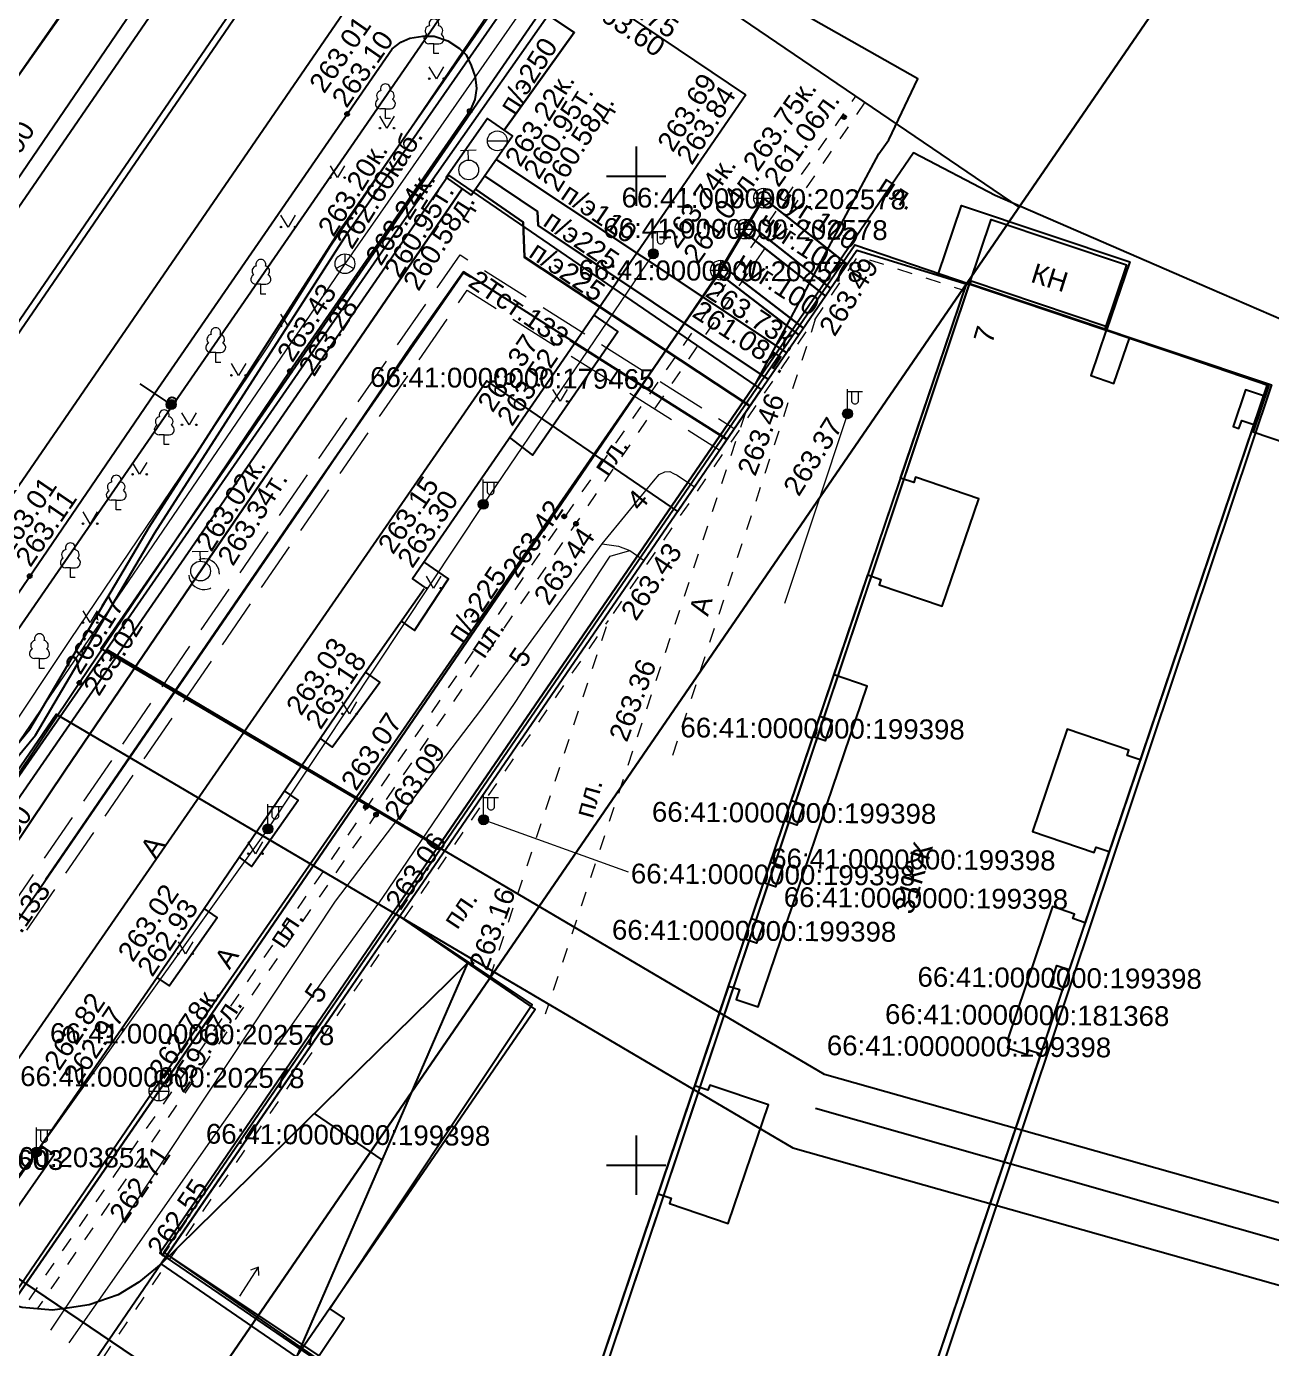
# Model space of a CAD drawing. Header units: metres. Extents: x -1448899 to 1563798, y -293564 to 398817.
# Drawn here: x 40669.2 to 40732.1, y 36790.7 to 36857.6 of the extents above; entities that cross this region are included whole.
import ezdxf
from ezdxf.enums import TextEntityAlignment as Align

# ---------------------------------------------------------------- set-up
doc = ezdxf.new("R2010")
doc.units = ezdxf.units.M
doc.set_wipeout_variables(frame=1)
doc.header["$PDMODE"] = 32
doc.header["$PDSIZE"] = 0.2
for name, pattern in [('atp_1.5x1', [2.5, 1.5, -1]), ('atp_1.5x1.5', [3, 1.5, -1.5]), ('atp_5x2', [7, 5, -2])]:
    doc.linetypes.add(name, pattern=pattern)
for name, color, linetype in [('C', 134, 'Continuous'), ('D', 1, 'Continuous'), ('LABELS', 254, 'Continuous'), ('P', 94, 'Continuous'), ('T', 1, 'Continuous'), ('Z', 30, 'Continuous'), ('Автодорожное хозяйство', 7, 'Continuous'), ('Водопроводы', 7, 'Continuous'), ('Газопроводы', 7, 'Continuous'), ('Гидротехнические объекты', 7, 'Continuous'), ('граница ск ЕКБ', 7, 'Continuous'), ('Здания и строения', 7, 'Continuous'), ('Кабели низкого напряжения', 7, 'Continuous'), ('Кабели связи', 7, 'Continuous'), ('кадастр', 7, 'Continuous'), ('Канализации', 7, 'Continuous'), ('Крышки колодцев', 7, 'Continuous'), ('Объекты электропередачи', 7, 'Continuous'), ('Отметка', 7, 'Continuous'), ('Пикет', 7, 'Continuous'), ('Растительность', 7, 'Continuous'), ('Сетка координат', 7, 'Continuous'), ('Теплосети', 7, 'Continuous'), ('Футляры и каналы', 7, 'Continuous')]:
    doc.layers.add(name, color=color, linetype=linetype)
doc.styles.get("Standard").update_dxf_attribs({"font": 'arial.ttf'})
doc.styles.add('Бм431', font='')
doc.styles.get('Бм431').set_extended_font_data('Bm431', italic=True)
doc.linetypes.add('atp_119_3', pattern='A,4,-2,[131,ltypeshp.shx,S=0.45,R=90,X=0.45,Y=-0.45],8,[131,ltypeshp.shx,S=0.45,R=-90,X=-0.45,Y=0.45],-2,4', length=20)
doc.linetypes.add('atp_122_k', pattern='A,2,-2,3,-0.6,["К",Бм431,S=2,R=0,X=-0.5,Y=-1],-2,4,-2,8,-2,8,-2,6', length=41.6)
doc.linetypes.add('atp_122_t', pattern='A,2,-2,3,-0.6,["Т",Бм431,S=2,R=0,X=0,Y=-1],-2.8,3,-2,8,-2,8,-2,6', length=41.4)
doc.linetypes.add('atp_122_v', pattern='A,2,-2,3,-0.6,["В",Бм431,S=2,R=0,X=-0.5,Y=-1],-2,4,-2,8,-2,8,-2,6', length=41.6)
doc.linetypes.add('atp_133_t', pattern='A,4,[133,ltypeshp.shx,S=0.12,R=0,X=-0.12,Y=0],0,[133,ltypeshp.shx,S=0.25,R=0,X=-0.25,Y=0],4,-2', length=10)

# ---------------------------------------------------------------- blocks, each defined once
blk = doc.blocks.new('A$C441d7248')
at = {"layer": 'граница ск ЕКБ', "color": 5, "lineweight": 30}
blk.add_lwpolyline([(216.791, 5.82), (307.271, 137.682), (92.911, 286.428), (0, 152.622), (216.791, 5.82)], dxfattribs=at)
blk = doc.blocks.new('atp_117v')
at = {"color": 0, "linetype": 'ByBlock', "lineweight": -2}
blk.add_line((-1, 0), (1, 0), dxfattribs=at)
blk.add_circle((0, 0), 1, dxfattribs=at)
blk = doc.blocks.new('atp_304')
at = {"color": 0, "linetype": 'ByBlock', "lineweight": -2}
for p, q in [((-0.8, 2), (0.8, 2)), ((0, 1), (0, 2))]:
    blk.add_line(p, q, dxfattribs=at)
blk.add_circle((0, 0), 1, dxfattribs=at)
blk = doc.blocks.new('atp_390a')
at = {"color": 0, "linetype": 'ByBlock', "lineweight": -2}
for points in [[(0, 0.99), (-0.51, 0.99)], [(0, 0.99), (0.51, 0.99)], [(0, 0), (0, 0.99)], [(0.5, 0), (0, 0)]]:
    blk.add_lwpolyline(points, dxfattribs=at)
for centre, start, end in [((-0.39, 2.32), 97.9406, 227.8197), ((0, 3), 90, 202.242), ((0, 3), 337.758, 90), ((0.39, 2.32), 312.1803, 82.0594), ((-0.51, 1.49), 115.6346, 270), ((0.51, 1.49), 270, 64.3654)]:
    blk.add_arc(centre, 0.5, start, end, dxfattribs=at)
blk = doc.blocks.new('atp_117kb')
at = {"color": 0, "linetype": 'ByBlock', "lineweight": -2}
for points in [[(-1, 0), (1, 0)], [(0, 1), (0, -1)]]:
    blk.add_lwpolyline(points, dxfattribs=at)
blk.add_circle((0, 0), 1, dxfattribs=at)
blk = doc.blocks.new('atp_107a')
at = {"linetype": 'ByBlock', "lineweight": -2}
h = blk.add_hatch(color=0, dxfattribs=at)
edge = h.paths.add_edge_path()
edge.add_arc((0, 0), 0.5, 0, 360)
at = {"color": 0, "linetype": 'ByBlock', "lineweight": -2}
blk.add_circle((0, 0), 0.5, dxfattribs=at)
blk = doc.blocks.new('atp_110')
at = {"color": 0, "linetype": 'ByBlock', "lineweight": -2}
for p, q in [((0, 0.5), (0, 2.5)), ((0, 2.25), (1.5, 2.25))]:
    blk.add_line(p, q, dxfattribs=at)
blk.add_lwpolyline([(0.4, 2.25), (0.4, 1.36, 1.040016), (1.1, 1.36), (1.1, 2.25)], format="xyb", dxfattribs=at)
blk = doc.blocks.new('atp_115c')
at = {"color": 0, "linetype": 'ByBlock', "lineweight": -2}
for points in [[(3.29, -0.5), (4, 0), (3.29, 0.5)], [(0.5, 0), (4, 0)]]:
    blk.add_lwpolyline(points, dxfattribs=at)
blk = doc.blocks.new('atp_416')
at = {"color": 0, "linetype": 'ByBlock', "lineweight": -2}
blk.add_lwpolyline([(0.72, 1.2), (0, 0), (-0.72, 1.2)], dxfattribs=at)
for centre in [(-0.72, 0), (0.72, 0)]:
    blk.add_circle(centre, 0.075, dxfattribs=at)
blk = doc.blocks.new('atp_117sv')
at = {"color": 0, "linetype": 'ByBlock', "lineweight": -2}
for points in [[(0, 1), (0, 0)], [(0, 0), (-0.87, -0.5)], [(0.87, -0.5), (0, 0)]]:
    blk.add_lwpolyline(points, dxfattribs=at)
blk.add_circle((0, 0), 1, dxfattribs=at)
blk = doc.blocks.new('A$C0BB7152E')
at = {"layer": 'C', "linetype": 'Continuous'}
blk.add_lwpolyline([(1532977.17, 387248.5), (1532989.97, 387267.52), (1533001.04, 387282.35), (1533010.15, 387296.5), (1533022.12, 387314.27), (1533032.71, 387330.02), (1533041.67, 387343.87), (1533043.84, 387347.18), (1533052.81, 387360.85), (1533073.87, 387392.13), (1533084.99, 387408.63), (1533106.37, 387394.23), (1533097.45, 387380.76), (1533085.37, 387363.26), (1533071.71, 387343.18), (1533064.43, 387332.52), (1533041.7, 387298.63), (1533019.18, 387265.38), (1533010.93, 387252.7), (1532997.5, 387233.84), (1532985.41, 387215.54), (1532977.39, 387203.63)], dxfattribs=at)
at = {"layer": 'D', "linetype": 'Continuous'}
for points in [[(1533094.85, 387300.89), (1533103.27, 387326.41), (1533103.81, 387326.24), (1533103.65, 387325.74), (1533104.77, 387325.37), (1533110.14, 387341.63), (1533108.47, 387342.19), (1533115, 387362.01), (1533113.57, 387362.47), (1533114.73, 387365.97), (1533123.25, 387363.18), (1533122.11, 387359.72), (1533130.25, 387357.03), (1533130.06, 387356.46), (1533129.15, 387356.76), (1533128.54, 387354.9), (1533128.83, 387354.8), (1533128.97, 387355.21), (1533129.59, 387355.01), (1533121.26, 387329.75), (1533120.64, 387329.96), (1533120.72, 387330.19), (1533119.6, 387330.56), (1533117.4, 387323.86), (1533117.52, 387323.82), (1533117.38, 387323.4), (1533118.37, 387323.07), (1533118.45, 387323.31), (1533119.07, 387323.1), (1533111.38, 387299.82)], [(1533092.79, 387300.47), (1533074.83, 387312.74), (1533109.35, 387363.93), (1533115.19, 387361.99), (1533115.25, 387362.17), (1533122.06, 387359.93), (1533122.01, 387359.75), (1533130.33, 387356.99), (1533129.55, 387354.64), (1533156.04, 387345.87), (1533154.44, 387338.59), (1533146.7, 387315.15), (1533145.76, 387315.46), (1533143.93, 387309.95), (1533144.87, 387309.65), (1533141.71, 387300.08)], [(1533096.15, 387304.84), (1533110.13, 387347.25), (1533110.8, 387347.03), (1533110.71, 387346.76), (1533113.91, 387345.71), (1533115.71, 387351.15), (1533112.5, 387352.21), (1533112.42, 387351.94), (1533111.75, 387352.16), (1533115.02, 387362.05), (1533122.08, 387359.72), (1533121.33, 387357.42), (1533122.5, 387357.03), (1533123.26, 387359.33), (1533130.25, 387357.03), (1533123.98, 387338.02), (1533123.32, 387338.23), (1533123.4, 387338.5), (1533120.27, 387339.54), (1533118.56, 387334.35), (1533121.69, 387333.31), (1533121.78, 387333.58), (1533122.44, 387333.36), (1533111.38, 387299.82)]]:
    blk.add_lwpolyline(points, dxfattribs=at)
for points in [[(1533096.15, 387304.84), (1533115.02, 387362.05), (1533130.25, 387357.03), (1533111.38, 387299.82)], [(1533096.15, 387304.84), (1533115.02, 387362.05), (1533122.08, 387359.72), (1533121.33, 387357.42), (1533122.5, 387357.03), (1533123.26, 387359.33), (1533130.25, 387357.03), (1533111.38, 387299.82), (1533104.39, 387302.12), (1533105.15, 387304.42), (1533103.98, 387304.81), (1533103.21, 387302.51)], [(1533096.15, 387304.84), (1533099.79, 387315.88), (1533100.45, 387315.66), (1533100.36, 387315.4), (1533103.34, 387314.41), (1533105.32, 387320.43), (1533102.35, 387321.4), (1533102.26, 387321.14), (1533101.59, 387321.36), (1533115.02, 387362.05), (1533122.08, 387359.72), (1533121.33, 387357.42), (1533122.5, 387357.03), (1533123.26, 387359.33), (1533130.25, 387357.03), (1533111.38, 387299.82), (1533104.39, 387302.12), (1533105.15, 387304.42), (1533103.98, 387304.81), (1533103.21, 387302.51)], [(1533107.43, 387339.05), (1533107.77, 387340.09), (1533108.39, 387339.89), (1533108.05, 387338.85)], [(1533106.02, 387334.78), (1533106.37, 387335.82), (1533106.99, 387335.61), (1533106.64, 387334.57)], [(1533104.98, 387331.64), (1533105.34, 387332.69), (1533105.95, 387332.49), (1533105.6, 387331.44)], [(1533082.72, 387307.55), (1533074.83, 387312.74), (1533086.42, 387329.93), (1533093.35, 387325.38), (1533083.23, 387309.94), (1533083.97, 387309.45)], [(1533104.05, 387328.79), (1533104.39, 387329.84), (1533105.01, 387329.63), (1533104.66, 387328.59)], [(1533119.51, 387326.53), (1533119.85, 387327.58), (1533120.47, 387327.38), (1533120.13, 387326.33)]]:
    blk.add_lwpolyline(points, close=True, dxfattribs=at)
at = {"layer": 'P', "linetype": 'Continuous'}
blk.add_lwpolyline([(1533106.27, 387375.8), (1533097.45, 387380.76), (1533085.37, 387363.26), (1533071.71, 387343.18), (1533088.55, 387333.37), (1533104.41, 387356.92), (1533110.53, 387368.54), (1533111.02, 387369.26), (1533112.47, 387372.36)], close=True, dxfattribs=at)
blk.add_lwpolyline([(1533141.29, 387298.77), (1533149.14, 387310.35), (1533154.58, 387318.38), (1533160.37, 387343.24), (1533160.56, 387344.33), (1533161.09, 387347.37), (1533162.06, 387350.21), (1533162.1, 387350.67), (1533160.61, 387351.02), (1533150.55, 387353.21), (1533142.92, 387354.39), (1533138.55, 387357.1), (1533127.29, 387361.87), (1533116.42, 387366.48), (1533112.28, 387368.61), (1533104.41, 387356.92), (1533088.55, 387333.37), (1533080.91, 387322.02), (1533074.63, 387312.69), (1533097.44, 387297.33)], dxfattribs=at)
at = {"layer": 'T', "linetype": 'Continuous'}
for points in [[(1533044.69, 387305.28), (1533063.43, 387333.06), (1533068.13, 387338.83), (1533074.08, 387349.1), (1533083.72, 387364.36), (1533103.29, 387393), (1533108.95, 387401.48), (1533112.84, 387408.27), (1533130.12, 387432.87), (1533153.36, 387466.73), (1533172.73, 387495.69), (1533178.21, 387505.13), (1533180.17, 387506.43), (1533180.86, 387507.24), (1533185.12, 387510.55), (1533191.8, 387514.03), (1533200.43, 387518.05), (1533204.51, 387517.83), (1533220.35, 387519.91)], [(1533044.42, 387305.59), (1533063.15, 387333.36), (1533067.85, 387339.13), (1533073.79, 387349.38), (1533083.44, 387364.65), (1533103.01, 387393.29), (1533108.66, 387401.76), (1533112.56, 387408.56), (1533129.83, 387433.17), (1533153.07, 387467.02), (1533172.44, 387495.98), (1533177.94, 387505.45), (1533179.92, 387506.77), (1533180.6, 387507.57), (1533184.9, 387510.91), (1533191.6, 387514.39), (1533200.32, 387518.48), (1533204.5, 387518.25), (1533220.28, 387520.32)], [(1533330.57, 387567.05), (1533274, 387556.26), (1533216.53, 387544.1), (1533193.93, 387536.43), (1533174.02, 387522.56), (1533148.19, 387484.78), (1533102.62, 387418.08), (1532923.45, 387153.07), (1532596.95, 386668.16), (1532501.82, 386525.68), (1532463.24, 386470.75), (1532364.18, 386323.11), (1532278.05, 386197.05), (1532195.94, 386075.2), (1532063.54, 385880.4), (1531928.37, 385674.27)], [(1531934.83, 385669.49), (1532071.49, 385875.31), (1532203.45, 386070.48), (1532286.31, 386192.02), (1532371.45, 386319.02), (1532470.86, 386466.5), (1532497.05, 386506.13), (1532602.58, 386664.36), (1532929.87, 387147.97), (1533109.5, 387414.14), (1533154.44, 387480.52), (1533178.92, 387517.57), (1533196.83, 387528.9), (1533218.91, 387532.64), (1533276.64, 387542.75), (1533333.71, 387553.63)], [(1532064.33, 385872.03), (1533175.95, 387529.37), (1533203.37, 387541.48)], [(1533216.73, 387532.26), (1533172.46, 387515.46), (1533167.14, 387509.68), (1533152.77, 387486.79), (1533098.63, 387406.47), (1533045.06, 387327.01), (1532998.78, 387258.35), (1532937.35, 387167.22), (1532873.99, 387071.58), (1532810.63, 386975.94), (1532667.81, 386765.52), (1532524.99, 386555.1), (1532479.89, 386488.38), (1532403.68, 386375.5), (1532346.97, 386290.94), (1532292.36, 386209.52), (1532231.58, 386118.89), (1532181.03, 386043.53), (1532122.68, 385957.78), (1533172.46, 387515.46)], [(1532765.03, 386934.85), (1532794.11, 386967.41), (1532818.17, 387003.22), (1532844.83, 387042.56), (1532871.41, 387081.94), (1532896.31, 387118.47), (1532921.55, 387156.25), (1532948, 387192.55), (1532970.65, 387229.72), (1532994.19, 387264.45), (1533016.33, 387297.19), (1533037.77, 387329.04), (1533061.42, 387364.03), (1533084.97, 387398.44)], [(1533047.61, 387281.3), (1533074.68, 387321.58), (1533102.58, 387362.57), (1533103.82, 387364.69), (1533104.73, 387366.24)], [(1533102.88, 387354.1), (1533089.59, 387362.41), (1533086.95, 387358.62), (1533081.97, 387351.15), (1533064.2, 387324.83), (1533066.54, 387323.26), (1533064.86, 387320.76), (1533062.45, 387322.36), (1533030.9, 387274.66), (1533034.14, 387272.58)], [(1533107.7, 387320.27), (1533135.52, 387312.59), (1533159.77, 387305.93), (1533208.96, 387302.56), (1533247.04, 387312.84)]]:
    blk.add_lwpolyline(points, dxfattribs=at)
for centre, radius in [((1533104.73, 387366.24), 0.35), ((1533103.82, 387364.69), 0.35), ((1533102.58, 387362.57), 0.35), ((1533074.9, 387355.77), 0.2), ((1533074.68, 387321.58), 0.35)]:
    blk.add_circle(centre, radius, dxfattribs=at)
at = {"layer": 'Z', "linetype": 'Continuous'}
for points in [[(1533629.25, 387271.12), (1533488.73, 387243.43), (1533276.59, 387203.68), (1533212.06, 387524.79), (1533163.69, 387514.22), (1533156.17, 387504.03), (1533113.34, 387440.8), (1533083.78, 387396.31), (1533061.92, 387364.84), (1533036.38, 387327.12), (1532999.24, 387270.14), (1532966.62, 387222.6), (1532935.02, 387175.25), (1532876.35, 387088.27), (1532845.03, 387039.54), (1532806.68, 386985.3), (1532776.71, 386941.1), (1532732.15, 386968.69), (1532710.35, 386937.6), (1532656.87, 386858.62), (1532725.1, 386809.85)], [(1533159.9, 387484.78), (1533145.86, 387463.6), (1533120.26, 387421.74), (1533095.98, 387386.6), (1533066.88, 387343.67), (1533041.9, 387306.5)], [(1533045.24, 387304.32), (1533069.17, 387339.9), (1533106.58, 387318.25), (1533135.33, 387310.37), (1533138.04, 387299.51)], [(1533159.86, 387307.64), (1533137.96, 387313.8), (1533108.14, 387321.97), (1533071.41, 387343.23), (1533099.28, 387384.34), (1533122.61, 387418.07), (1533155.49, 387401.3), (1533197.81, 387395.59), (1533198.35, 387399.55), (1533156.69, 387405.18), (1533124.77, 387421.45), (1533149.24, 387461.46), (1533163.3, 387482.68)]]:
    blk.add_lwpolyline(points, dxfattribs=at)
blk.add_lwpolyline([(1533088.78, 387367.3), (1533104.68, 387356.59), (1533100.51, 387350.38), (1533090.81, 387356.92), (1533036.1, 387276.41), (1533040.09, 387273.73), (1533036.01, 387267.4), (1533025.73, 387274.35)], close=True, dxfattribs=at)
at = {"layer": 'LABELS'}
for s, p in [('66:41:0000000:202578', (1533104.73, 387366.24)), ('66:41:0000000:202578', (1533103.82, 387364.69)), ('66:41:0000000:202578', (1533102.58, 387362.57)), ('66:41:0000000:179465', (1533092.09, 387357.065)), ('66:41:0000000:199398', (1533107.91, 387339.47)), ('66:41:0000000:199398', (1533106.505, 387335.195)), ('66:41:0000000:199398', (1533112.55, 387332.885)), ('66:41:0000000:199398', (1533105.465, 387332.065)), ('66:41:0000000:199398', (1533113.2, 387330.935)), ('66:41:0000000:199398', (1533113.2, 387330.935)), ('66:41:0000000:199398', (1533113.2, 387330.935)), ('66:41:0000000:199398', (1533113.2, 387330.935)), ('66:41:0000000:199398', (1533104.53, 387329.215)), ('66:41:0000000:199398', (1533119.99, 387326.955)), ('66:41:0000000:181368', (1533118.365, 387325.06)), ('66:41:0000000:202578', (1533076.17, 387323.77)), ('66:41:0000000:199398', (1533115.435, 387323.455)), ('66:41:0000000:202578', (1533074.68, 387321.58)), ('66:41:0000000:199398', (1533084.09, 387318.74)), ('66:41:0000000:203851', (1533066.89, 387317.495)), ('66:41-6.13603', (1533065.205, 387317.35))]:
    blk.add_text(s, height=1, dxfattribs=at).set_placement(p, align=Align.MIDDLE_CENTER)
blk = doc.blocks.new('A$C0ab4c2d5')
at = {"color": 0, "linetype": 'ByBlock', "lineweight": -2}
blk.add_line((215.364, 56.215), (213.798, 57.268), dxfattribs=at)
for points in [[(244.406, 71.876), (236.726, 77.064), (235.039, 78.531), (234.456, 79.288), (233.973, 80.36), (233.676, 81.362), (233.606, 82.561), (233.664, 83.447), (233.804, 84.035), (238.838, 91.524), (241.029, 94.828), (256.203, 117.691), (256.203, 117.691)], [(258.217, 66.193), (236.363, 81.073), (235.484, 81.676)], [(190.693, 21.867), (214.522, 56.781), (226.532, 74.205), (226.968, 74.545), (227.423, 74.738), (228.089, 74.847), (228.66, 74.833), (229.344, 74.6), (229.945, 74.218), (230.267, 73.897), (230.532, 73.359), (230.737, 72.787), (230.788, 72.196), (230.709, 71.639), (230.453, 71.056), (221.344, 57.868), (210.73, 42.146), (198.128, 23.314), (195.57, 20.189)], [(236.542, 5.114), (255.693, 62.243), (250.022, 64), (226.933, 30.361), (214.875, 12.805), (211.119, 7.315)], [(232.47, 54.542), (233.634, 53.66), (237.944, 59.905), (236.738, 60.735)], [(226.986, 45.255), (227.663, 44.789), (229.376, 47.399), (228.136, 48.254)], [(214.853, 12.772), (213.738, 11.841), (212.689, 11.207), (211.217, 10.688), (210.227, 10.552), (209.367, 10.433), (207.833, 10.562), (206.874, 10.822), (205.781, 11.261), (204.745, 11.843), (203.882, 12.528), (203.237, 13.279), (202.649, 14.284), (202.24, 15.288), (202.093, 16.3), (202.093, 17.346), (202.272, 18.618), (202.656, 19.516), (203.108, 20.295), (207.674, 17.128), (215.295, 28.192), (225.142, 42.621), (228.151, 46.92)], [(222.9, 39.337), (223.499, 38.888), (225.906, 42.186), (225.188, 42.688)], [(218.798, 33.325), (219.428, 32.854), (221.788, 36.21), (221.091, 36.686)], [(214.641, 27.243), (215.269, 26.82), (217.697, 30.271), (217.026, 30.729)], [(214.853, 12.772), (230.335, 27.976), (221.702, 8.068)], [(222.594, 20.374), (226.019, 18.022)]]:
    blk.add_lwpolyline(points)
for points in [[(230.532, 66.803), (232.621, 69.8), (231.352, 70.684), (229.263, 67.687)], [(255.719, 62.321), (256.807, 65.565), (263.643, 63.273), (262.556, 60.029)], [(236.542, 5.114), (255.719, 62.321), (270.975, 57.206), (251.798, 0)], [(214.853, 12.772), (226.91, 30.328), (233.76, 25.624), (221.702, 8.068)]]:
    blk.add_lwpolyline(points, close=True)
at = {"layer": 'Автодорожное хозяйство', "color": 7, "linetype": 'atp_1.5x1.5', "lineweight": 15, "ltscale": 0.5, "flags": 128}
for points in [[(231.462, 27.201), (237.469, 45.299), (244.368, 55.333), (250.081, 63.725), (255.355, 62.022)], [(247.937, 60.575), (240.606, 38.165)], [(244.368, 55.763), (239.632, 41.545), (234.267, 25.387)], [(211.903, 7.978), (215.052, 12.635), (227.11, 30.191), (237.469, 45.299)]]:
    blk.add_lwpolyline(points, dxfattribs=at)
at = {"layer": 'Водопроводы', "linetype": 'atp_122_v', "lineweight": 30, "ltscale": 0.5, "flags": 128}
for points in [[(231.782, 68.597), (246.477, 58.836)], [(231.208, 67.773), (233.876, 65.968), (233.907, 65.275), (245.55, 57.486)], [(197.197, 18.654), (210.021, 37.745), (217.275, 48.415), (230.07, 67.125)], [(230.74, 67.102), (233.153, 65.44), (233.22, 63.666), (244.62, 56.13)]]:
    blk.add_lwpolyline(points, dxfattribs=at)
at = {"layer": 'Газопроводы', "ltscale": 0.5}
blk.add_lwpolyline([(204.886, 11.764), (209.45, 18.294), (208.79, 18.748)], dxfattribs=at)
at = {"layer": 'Здания и строения', "color": 7, "linetype": 'atp_1.5x1', "lineweight": 15, "flags": 128}
blk.add_lwpolyline([(217.808, 47.633), (217.798, 47.765), (217.766, 47.892), (217.713, 48.012), (217.64, 48.122), (217.55, 48.218), (217.444, 48.297), (217.327, 48.357), (217.202, 48.396), (217.071, 48.414), (216.94, 48.41), (216.811, 48.383), (216.689, 48.335), (216.576, 48.267), (216.477, 48.181), (216.393, 48.079), (216.328, 47.964), (216.283, 47.841), (216.26, 47.711), (216.259, 47.58), (216.28, 47.45), (216.323, 47.325), (216.386, 47.21), (216.468, 47.107), (216.566, 47.019), (216.678, 46.949), (216.8, 46.899), (216.928, 46.871), (217.059, 46.864), (217.19, 46.88), (217.316, 46.917), (217.434, 46.976), (217.54, 47.053), (217.632, 47.147), (217.707, 47.256), (217.762, 47.375), (217.796, 47.502)], close=True, dxfattribs=at)
at = {"layer": 'Кабели низкого напряжения', "linetype": 'atp_119_3', "lineweight": 15, "ltscale": 0.5, "flags": 128}
for points in [[(239.731, 63.837), (231.135, 51.169), (220.254, 34.759), (208.564, 18.42), (199.419, 6.736)], [(249.55, 55.749), (246.363, 46.154)], [(209.275, 9.408), (213.489, 15.757), (217.136, 21.254), (223.672, 31.097), (231.019, 40.759), (237.141, 49.178), (239.736, 52.337), (240.028, 52.67), (240.318, 52.819), (240.567, 52.824), (240.761, 52.736), (240.944, 52.652), (241.82, 52.051)], [(210.214, 8.775), (223.201, 27.318), (226.035, 31.244), (232.782, 41.201), (237.025, 47.751), (237.545, 48.553), (238.538, 48.827), (239.265, 48.328)], [(237.141, 49.178), (237.979, 49.052), (238.538, 48.827)]]:
    blk.add_lwpolyline(points, dxfattribs=at)
at = {"layer": 'Кабели низкого напряжения', "color": 0, "linetype": 'atp_119_3', "lineweight": 15, "ltscale": 0.5, "flags": 128}
blk.add_lwpolyline([(231.168, 35.222), (238.468, 32.582)], dxfattribs=at)
at = {"layer": 'Канализации', "linetype": 'atp_122_k', "lineweight": 30, "ltscale": 0.5, "flags": 128}
for points in [[(206.457, 9.513), (214.745, 21.507), (235.086, 51.215), (243.129, 63.009), (244.364, 65.089), (245.306, 66.651), (249.542, 63.302)], [(244.294, 64.97), (248.461, 61.676)], [(244.536, 65.374), (248.703, 62.079)], [(243.023, 62.854), (247.095, 59.737)], [(243.248, 63.21), (247.331, 60.08)]]:
    blk.add_lwpolyline(points, dxfattribs=at)
at = {"layer": 'Пикет', "color": 0}
for p in [(224.259, 70.908), (230.453, 71.056), (249.372, 70.749, 263.917), (221.369, 57.904), (235.228, 50.559), (235.827, 50.185), (208.216, 47.542), (210.73, 42.146), (225.205, 35.868), (225.716, 35.479)]:
    blk.add_point(p, dxfattribs=at)
at = {"layer": 'Теплосети', "linetype": 'atp_122_t', "lineweight": 30, "ltscale": 0.5, "flags": 128}
for points in [[(209.02, 32.189), (222.417, 51.745), (230.146, 62.892), (230.503, 62.665)], [(235.538, 59.475), (243.467, 54.45)]]:
    blk.add_lwpolyline(points, dxfattribs=at)
at = {"layer": 'кадастр', "rotation": 359.5536696139991}
blk.add_blockref('A$C0BB7152E', (-1535830.425, -375345.193), dxfattribs=at)
at = {"layer": 'Объекты электропередачи', "color": 7, "linetype": 'Continuous', "lineweight": 15, "xscale": 0.5, "yscale": 0.5, "zscale": 0.5}
for name, p in [('atp_110', (239.731, 63.837)), ('atp_107a', (239.731, 63.837)), ('atp_110', (249.55, 55.749)), ('atp_107a', (215.364, 56.215)), ('atp_110', (231.135, 51.169)), ('atp_107a', (231.135, 51.169)), ('atp_110', (231.154, 35.218)), ('atp_110', (220.254, 34.759)), ('atp_107a', (231.154, 35.218)), ('atp_107a', (220.254, 34.759)), ('atp_110', (208.564, 18.42)), ('atp_107a', (208.564, 18.42))]:
    blk.add_blockref(name, p, dxfattribs=at)
at = {"layer": 'Объекты электропередачи', "color": 7, "linetype": 'Continuous', "lineweight": 15}
for name, p, xscale, yscale, zscale, rotation in [('atp_107a', (249.55, 55.749), 0.5000000000000012, 0.5000000000000012, 0.5000000000000012, 210.9887377110546), ('atp_115c', (218.691, 10.928), 0.5, 0.5, 0.5, 57.10057414244382)]:
    blk.add_blockref(name, p, dxfattribs=dict(at, xscale=xscale, yscale=yscale, zscale=zscale, rotation=rotation))
at = {"layer": 'Растительность', "color": 7, "linetype": 'Continuous', "lineweight": 15, "xscale": 0.5, "yscale": 0.5, "zscale": 0.5}
for name, p in [('atp_390a', (228.645, 73.96)), ('atp_416', (228.772, 72.689)), ('atp_390a', (226.192, 70.675)), ('atp_416', (226.272, 70.189)), ('atp_416', (223.772, 67.689)), ('atp_416', (221.272, 65.189)), ('atp_390a', (219.897, 61.803)), ('atp_416', (221.272, 60.189)), ('atp_390a', (217.617, 58.348)), ('atp_416', (218.772, 57.689)), ('atp_416', (235.019, 56.378)), ('atp_390a', (215.013, 54.19)), ('atp_416', (216.272, 55.189)), ('atp_416', (213.772, 52.689)), ('atp_390a', (212.589, 50.886)), ('atp_416', (211.272, 50.189)), ('atp_390a', (210.271, 47.471)), ('atp_416', (228.629, 46.933)), ('atp_416', (211.272, 45.189)), ('atp_390a', (208.71, 42.875)), ('atp_416', (224.375, 40.577)), ('atp_416', (219.623, 33.506)), ('atp_416', (216.094, 28.444))]:
    blk.add_blockref(name, p, dxfattribs=at)
at = {"layer": 'Отметка'}
for s, rotation, p in [('263.75', 325.78938, (237.026, 77.082)), ('263.60', 325.78938, (236.346, 76.143)), ('263.01', 55.28784, (223.094, 71.888, 263.017)), ('263.10', 55.28784, (224.231, 71.154)), ('п/э250', 57.38026, (232.689, 70.81)), ('263.69', 57.88535, (240.719, 68.917)), ('263.84', 57.88535, (241.682, 68.271)), ('263.75к.', 54.73602, (245.003, 67.92)), ('260.95т.', 57.88535, (233.946, 67.539)), ('261.06л.', 54.73602, (246.056, 67.148)), ('260.58д.', 57.88535, (234.909, 66.893)), ('262.90', 58.10062, (206.271, 66.505)), ('262.60каб.', 57.88535, (224.496, 64.007)), ('263.20к.', 57.88535, (223.563, 64.638)), ('263.74к.', 54.73602, (240.937, 64.034)), ('263.24к.', 57.88535, (225.969, 63.174)), ('261.04л.', 54.73602, (241.989, 63.263)), ('пл.', 327.00327, (250.99, 67.054)), ('260.95т.', 57.88535, (226.902, 62.543)), ('п/э110', 325.78938, (234.988, 66.662)), ('чуг.100', 327.00327, (245.782, 66.498)), ('260.58д.', 57.88535, (227.866, 61.897)), ('п/э225', 325.78938, (234.096, 65.299)), ('чуг.100', 327.00327, (244.939, 65.214)), ('п/э225', 325.78938, (233.374, 63.719)), ('чуг.100', 327.00327, (243.798, 63.183)), ('263.49', 57.88535, (248.896, 59.599)), ('2Тст.133', 325.78938, (230.311, 62.249)), ('КН', 342.63329, (258.749, 62.429, 264.497)), ('263.43', 57.88535, (221.497, 58.285)), ('263.73к.', 327.00327, (242.295, 61.72)), ('263.28', 57.88535, (222.59, 57.572)), ('261.08л.', 327.00327, (241.633, 60.704)), ('7', 73.30267, (256.852, 59.239)), ('263.37', 56.21967, (231.613, 55.761)), ('263.52', 56.21967, (232.593, 55.058)), ('263.46', 69.31208, (244.884, 52.54)), ('263.37', 57.88535, (247.083, 51.517)), ('пл.', 56.21967, (237.423, 52.531)), ('263.02к.', 57.88535, (217.394, 48.708)), ('263.01', 55.7319, (207.234, 48.574, 263.013)), ('263.34т.', 57.88535, (218.487, 47.995)), ('263.15', 56.21967, (226.576, 48.586)), ('263.11', 55.7319, (208.248, 47.941, 263.013)), ('263.30', 56.21967, (227.555, 47.883)), ('4', 49.53368, (239.06, 50.772)), ('263.42', 56.21967, (232.872, 47.388)), ('263.44', 56.21967, (234.458, 45.999)), ('263.43', 56.21967, (238.858, 45.222)), ('п/э225', 56.21967, (230.051, 44.104)), ('263.17', 57.88535, (210.773, 42.493)), ('А', 74.75023, (242.493, 45.471)), ('263.02', 57.88535, (211.713, 41.414)), ('пл.', 56.21967, (231.183, 43.312)), ('263.03', 56.21967, (221.934, 40.427)), ('263.18', 56.21967, (222.914, 39.723)), ('5', 56.21967, (233.195, 42.844)), ('263.36', 69.31208, (238.397, 39.097)), ('263.07', 56.21967, (224.711, 36.627)), ('263.09', 56.21967, (226.899, 35.129)), ('пл.', 74.75023, (236.669, 35.243)), ('п/э250', 54.28525, (205.949, 32.086)), ('А', 56.21967, (214.562, 33.206)), ('263.06', 56.21967, (226.955, 30.587)), ('31КЖ', 73.30267, (252.828, 30.388)), ('2Тст.133', 55.41686, (206.088, 26.965)), ('263.02', 56.21967, (213.427, 27.966)), ('263.16', 70.0586, (231.334, 27.544)), ('262.93', 56.21967, (214.411, 27.224)), ('пл.', 56.21967, (229.824, 29.621)), ('пл.', 56.21967, (221.032, 28.651)), ('А', 56.21967, (218.313, 27.603)), ('5', 56.21967, (222.872, 25.869)), ('262.82', 56.21967, (209.705, 22.475)), ('262.78к.', 56.21967, (214.993, 22.058)), ('262.97', 56.21967, (210.685, 21.771)), ('259.67л.', 56.21967, (215.972, 21.354)), ('262.71', 56.21967, (212.999, 14.756)), ('262.55', 56.21967, (214.915, 13.064))]:
    blk.add_text(s, height=1, rotation=rotation, dxfattribs=at).set_placement(p)
at = {"layer": 'Крышки колодцев', "color": 7, "linetype": 'Continuous', "lineweight": 15, "xscale": 0.5, "yscale": 0.5, "zscale": 0.5}
blk.add_blockref('atp_117v', (231.844, 69.547), dxfattribs=at)
at = {"color": 5, "lineweight": 30}
blk.add_lwpolyline([(216.791, 5.82), (307.271, 137.682), (92.911, 286.428), (0, 152.622), (216.791, 5.82)], dxfattribs=at)
blk.add_lwpolyline([(244.406, 71.876), (235.204, 58.506), (227.554, 47.41), (228.185, 46.968)])
at = {"layer": 'Автодорожное хозяйство', "color": 7, "linetype": 'atp_1.5x1.5', "lineweight": 15, "ltscale": 0.5, "flags": 128}
for points in [[(208.182, 10.951), (215.081, 20.997), (222.021, 31.102), (225.208, 35.763), (235.338, 50.639), (249.971, 71.808)], [(250.427, 71.497), (218.86, 25.506), (208.6, 10.497)]]:
    blk.add_lwpolyline(points, dxfattribs=at)
at = {"layer": 'Водопроводы', "linetype": 'atp_122_v', "lineweight": 30, "ltscale": 0.5, "flags": 128}
blk.add_lwpolyline([(232.198, 70.094), (235.735, 75.027), (229.286, 79.367), (249.24, 109.034), (254.962, 117.488), (279.882, 103.845), (285.892, 101.941)], dxfattribs=at)
at = {"layer": 'Кабели низкого напряжения', "linetype": 'atp_119_3', "lineweight": 15, "ltscale": 0.5, "flags": 128}
blk.add_lwpolyline([(193.991, 19.994), (203.357, 33.952), (210.283, 44.337), (217.085, 54.408), (220.256, 59.136), (223.431, 64.223), (233.115, 78.531), (235.421, 81.963), (243.736, 93.398), (246.212, 96.886), (247.797, 99.451), (250.995, 104.556), (253.512, 108.69), (255.024, 110.922), (263.211, 121.907), (269.124, 130.595), (274.645, 138.518), (281.588, 148.463), (285.451, 154.056)], dxfattribs=at)
at = {"layer": 'Кабели связи', "linetype": 'atp_133_t', "lineweight": 15, "flags": 128}
blk.add_lwpolyline([(286.368, 153.382), (274.747, 136.86), (257.637, 111.737), (242.934, 90.289), (224.146, 63.336), (207.22, 38.52), (194.03, 19.285)], dxfattribs=at)
at = {"layer": 'Отметка'}
blk.add_text('263.22к.', height=1, rotation=57.88535, dxfattribs=at).set_placement((233.012, 68.17))
at = {"layer": 'Гидротехнические объекты', "color": 7, "linetype": 'Continuous', "lineweight": 15, "xscale": 0.5000000000000016, "yscale": 0.5000000000000016, "zscale": 0.5000000000000016, "rotation": 1.401176015855874}
for p in [(230.404, 68.078), (216.853, 47.794)]:
    blk.add_blockref('atp_304', p, dxfattribs=at)
at = {"layer": 'Крышки колодцев', "color": 7, "linetype": 'Continuous', "lineweight": 15}
for name, p, xscale, yscale, zscale in [('atp_117kb', (245.306, 66.651), 0.5, 0.5, 0.5), ('atp_117kb', (244.364, 65.089), 0.5, 0.5, 0.5), ('atp_117sv', (224.146, 63.336), 0.4999999999999999, 0.4999999999999999, 0.4999999999999999), ('atp_117kb', (243.129, 63.009), 0.5, 0.5, 0.5), ('atp_117kb', (214.745, 21.507), 0.5, 0.5, 0.5)]:
    blk.add_blockref(name, p, dxfattribs=dict(at, xscale=xscale, yscale=yscale, zscale=zscale))
at = {"layer": 'Футляры и каналы', "color": 7, "linetype": 'atp_5x2', "lineweight": 15, "ltscale": 0.5, "flags": 128}
for points in [[(198.321, 17.789), (202.505, 23.975), (204.918, 22.393), (205.855, 23.802), (203.504, 25.298), (221.877, 52.118), (229.966, 63.783), (243.818, 55.005)], [(199.345, 16.901), (202.897, 22.089), (205.252, 20.5), (207.664, 24.145), (205.395, 25.729), (222.961, 51.371), (230.328, 61.995), (243.114, 53.893)]]:
    blk.add_lwpolyline(points, dxfattribs=at)

msp = doc.modelspace()

# ---------------------------------------------------------------- linework, layer by layer
at = {"layer": 'Газопроводы', "color": 6, "lineweight": 200}
msp.add_circle((43176.127, 37749.966), 11368.91, dxfattribs=at)
at = {"layer": 'Сетка координат', "color": 92}
for p, q in [((40700, 36851.5), (40700, 36848.5)), ((40698.5, 36850), (40701.5, 36850)), ((40700, 36801.5), (40700, 36798.5)), ((40698.5, 36800), (40701.5, 36800))]:
    msp.add_line(p, q, dxfattribs=at)

# ---------------------------------------------------------------- block references
at = {"layer": 'Газопроводы'}
msp.add_blockref('A$C441d7248', (40461.139, 36782.238), dxfattribs=at)

# ---------------------------------------------------------------- next in the draw order: block references
at = {"layer": 'Газопроводы', "rotation": 359.9999655066117}
msp.add_blockref('A$C0ab4c2d5', (40461.139, 36782.239), dxfattribs=at)

doc.saveas('drawing.dxf')
